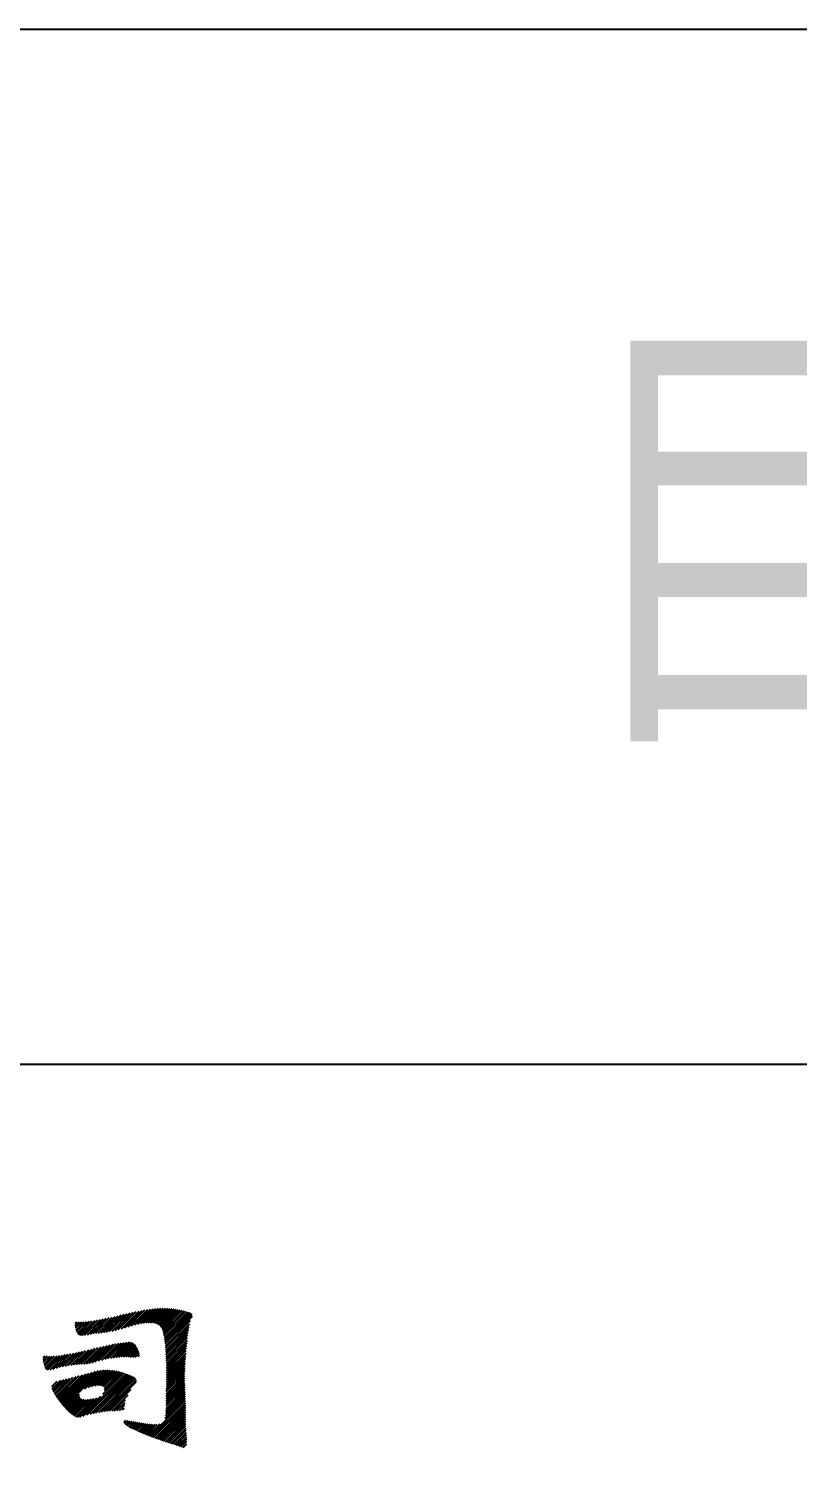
# Model space of a CAD drawing. Extents: x -144902 to 588294, y -160863 to 65494.
# Drawn here: x -57533 to -56051, y 42156 to 44960 of the extents above; entities that cross this region are included whole.
import ezdxf

# ---------------------------------------------------------------- set-up
doc = ezdxf.new("R2010")
doc.units = 0
doc.header["$LTSCALE"] = 100
doc.layers.add('DQ', color=7, linetype='CONTINUOUS')
doc.layers.add('TAB', color=7, linetype='CONTINUOUS')
doc.styles.get("Standard").update_dxf_attribs({"font": 'tssdeng.shx', "width": 0.7, "bigfont": 'tssdchn.shx'})

msp = doc.modelspace()

# ---------------------------------------------------------------- linework, layer by layer
at = {"layer": 'DQ'}
for p, q in [((-57409.48, 42443.983), (-57378.697, 42474.766)), ((-57404.299, 42444.649), (-57372.945, 42476.003)), ((-57399.329, 42445.104), (-57367.165, 42477.268)), ((-57394.312, 42445.607), (-57361.355, 42478.563)), ((-57389.168, 42446.236), (-57355.516, 42479.888)), ((-57383.879, 42447.01), (-57349.636, 42481.253)), ((-57378.432, 42447.942), (-57343.789, 42482.586)), ((-57372.844, 42449.016), (-57337.991, 42483.869)), ((-57367.053, 42450.292), (-57332.229, 42485.116)), ((-57361.096, 42451.735), (-57326.509, 42486.321)), ((-57354.912, 42453.403), (-57320.865, 42487.45)), ((-57348.495, 42455.305), (-57315.255, 42488.545)), ((-57341.991, 42457.295), (-57309.74, 42489.546)), ((-57335.601, 42459.171), (-57304.296, 42490.475)), ((-57329.39, 42460.866), (-57298.948, 42491.308)), ((-57323.384, 42462.358), (-57293.708, 42492.033)), ((-57317.684, 42463.543), (-57288.609, 42492.618)), ((-57312.501, 42464.212), (-57283.684, 42493.029)), ((-57307.637, 42464.56), (-57278.983, 42493.215)), ((-57302.945, 42464.738), (-57274.491, 42493.191)), ((-57298.417, 42464.751), (-57270.106, 42493.062)), ((-57294.153, 42464.5), (-57265.806, 42492.848)), ((-57290.248, 42463.891), (-57261.594, 42492.544)), ((-57286.719, 42462.905), (-57257.475, 42492.149)), ((-57283.656, 42461.454), (-57253.424, 42491.686)), ((-57281.035, 42459.56), (-57249.472, 42491.122)), ((-57278.855, 42457.225), (-57245.61, 42490.47)), ((-57277.154, 42454.411), (-57241.813, 42489.752)), ((-57275.823, 42451.227), (-57238.109, 42488.941)), ((-57274.743, 42447.793), (-57234.432, 42488.103)), ((-57273.817, 42444.203), (-57230.799, 42487.222)), ((-57273.034, 42440.472), (-57227.216, 42486.29)), ((-57272.353, 42436.638), (-57223.735, 42485.256)), ((-57271.76, 42432.716), (-57220.621, 42483.856)), ((-57271.234, 42428.728), (-57218.417, 42481.544)), ((-57270.774, 42424.673), (-57218.011, 42477.436)), ((-57444.35, 42463.289), (-57440.965, 42466.674)), ((-57444.252, 42458.873), (-57436.291, 42466.834)), ((-57443.511, 42455.099), (-57431.976, 42466.634)), ((-57442.559, 42451.537), (-57427.349, 42466.746)), ((-57441.479, 42448.101), (-57422.417, 42467.163)), ((-57440.021, 42445.045), (-57417.304, 42467.761)), ((-57437.954, 42442.597), (-57412.021, 42468.53)), ((-57435.087, 42440.95), (-57406.655, 42469.382)), ((-57431.13, 42440.391), (-57401.198, 42470.324)), ((-57426.03, 42440.977), (-57395.659, 42471.348)), ((-57420.594, 42441.899), (-57390.045, 42472.447)), ((-57414.916, 42443.061), (-57384.393, 42473.585)), ((-57270.379, 42420.553), (-57221.825, 42469.108)), ((-57270.054, 42416.364), (-57223.516, 42462.901)), ((-57269.746, 42412.157), (-57224.596, 42457.307)), ((-57269.458, 42407.93), (-57225.435, 42451.953)), ((-57269.204, 42403.669), (-57226.17, 42446.703)), ((-57427.761, 42385.069), (-57394.318, 42418.512)), ((-57422.729, 42385.586), (-57388.443, 42419.873)), ((-57417.318, 42386.483), (-57382.627, 42421.174)), ((-57411.563, 42387.723), (-57376.888, 42422.398)), ((-57405.466, 42389.306), (-57371.209, 42423.562)), ((-57399.075, 42391.182), (-57365.62, 42424.637)), ((-57392.754, 42392.988), (-57360.136, 42425.606)), ((-57386.741, 42394.486), (-57354.756, 42426.471)), ((-57380.981, 42395.731), (-57349.539, 42427.174)), ((-57375.446, 42396.751), (-57344.514, 42427.683)), ((-57370.138, 42397.545), (-57339.734, 42427.949)), ((-57364.979, 42398.189), (-57335.574, 42427.594)), ((-57360.022, 42398.631), (-57332.363, 42426.291)), ((-57355.202, 42398.937), (-57329.735, 42424.403)), ((-57350.513, 42399.111), (-57327.564, 42422.06)), ((-57345.961, 42399.148), (-57325.722, 42419.387)), ((-57268.974, 42399.385), (-57226.839, 42441.52)), ((-57268.768, 42395.076), (-57227.454, 42436.39)), ((-57268.606, 42390.723), (-57228.002, 42431.327)), ((-57268.473, 42386.341), (-57228.541, 42426.273)), ((-57268.371, 42381.929), (-57229.039, 42421.261)), ((-57505.828, 42392.782), (-57497.463, 42401.147)), ((-57505.712, 42397.413), (-57502.195, 42400.93)), ((-57505.119, 42388.976), (-57493.311, 42400.784)), ((-57504.295, 42385.286), (-57488.919, 42400.661)), ((-57503.41, 42381.656), (-57484.162, 42400.904)), ((-57502.258, 42378.293), (-57479.236, 42401.316)), ((-57500.508, 42375.528), (-57474.144, 42401.893)), ((-57497.422, 42374.099), (-57468.929, 42402.592)), ((-57492.547, 42374.46), (-57463.599, 42403.408)), ((-57486.762, 42375.73), (-57458.152, 42404.34)), ((-57480.513, 42377.465), (-57452.651, 42405.326)), ((-57474.399, 42379.063), (-57447.048, 42406.414)), ((-57468.586, 42380.362), (-57441.371, 42407.577)), ((-57462.979, 42381.454), (-57435.644, 42408.789)), ((-57457.475, 42382.444), (-57429.864, 42410.054)), ((-57452.104, 42383.299), (-57424.025, 42411.378)), ((-57446.906, 42383.983), (-57418.13, 42412.759)), ((-57441.9, 42384.475), (-57412.193, 42414.181)), ((-57437.062, 42384.797), (-57406.212, 42415.648)), ((-57432.421, 42384.924), (-57400.256, 42417.089)), ((-57341.565, 42399.03), (-57324.148, 42416.447)), ((-57337.362, 42398.717), (-57322.716, 42413.364)), ((-57333.237, 42398.328), (-57321.367, 42410.198)), ((-57328.758, 42398.292), (-57320.17, 42406.88)), ((-57322.976, 42399.559), (-57320.279, 42402.257)), ((-57268.366, 42354.846), (-57231.502, 42391.709)), ((-57268.347, 42359.379), (-57231.169, 42396.557)), ((-57268.312, 42363.929), (-57230.807, 42401.434)), ((-57268.304, 42368.451), (-57230.408, 42406.347)), ((-57268.303, 42377.483), (-57229.529, 42416.256)), ((-57268.292, 42372.979), (-57229.974, 42411.296)), ((-57478.958, 42320.328), (-57436.321, 42362.965)), ((-57477.092, 42317.679), (-57430.177, 42364.595)), ((-57475.182, 42315.075), (-57423.995, 42366.262)), ((-57473.225, 42312.516), (-57417.814, 42367.928)), ((-57471.241, 42309.986), (-57411.595, 42369.632)), ((-57469.223, 42307.489), (-57405.352, 42371.361)), ((-57467.169, 42305.029), (-57399.457, 42372.741)), ((-57465.073, 42302.609), (-57394.202, 42373.481)), ((-57428.794, 42284.712), (-57346.258, 42367.248)), ((-57425.567, 42337.602), (-57389.31, 42373.858)), ((-57421.72, 42287.271), (-57342.969, 42366.022)), ((-57418.659, 42339.994), (-57384.66, 42373.993)), ((-57415.557, 42288.92), (-57339.754, 42364.722)), ((-57412.194, 42341.945), (-57380.178, 42373.961)), ((-57409.804, 42290.158), (-57336.578, 42363.384)), ((-57406.303, 42343.32), (-57375.882, 42373.742)), ((-57404.267, 42291.181), (-57333.447, 42362.001)), ((-57401.091, 42344.018), (-57371.731, 42373.378)), ((-57396.616, 42343.978), (-57367.724, 42372.871)), ((-57392.753, 42343.327), (-57363.884, 42372.195)), ((-57391.005, 42327.016), (-57349.626, 42368.394)), ((-57389.844, 42341.721), (-57360.174, 42371.391)), ((-57387.964, 42339.086), (-57356.593, 42370.458)), ((-57387.887, 42334.649), (-57353.073, 42369.463)), ((-57268.634, 42327.489), (-57232.7, 42363.423)), ((-57268.59, 42332.047), (-57232.601, 42368.036)), ((-57268.528, 42336.625), (-57232.463, 42372.69)), ((-57268.477, 42341.19), (-57232.286, 42377.381)), ((-57268.439, 42345.743), (-57232.052, 42382.13)), ((-57268.403, 42350.294), (-57231.783, 42386.913)), ((-57489.142, 42341.747), (-57478.861, 42352.028)), ((-57488.588, 42337.787), (-57472.164, 42354.21)), ((-57487.345, 42334.515), (-57466.305, 42355.555)), ((-57485.864, 42331.481), (-57460.561, 42356.784)), ((-57484.259, 42328.571), (-57454.604, 42358.226)), ((-57482.552, 42325.764), (-57448.563, 42359.752)), ((-57480.782, 42323.019), (-57442.459, 42361.341)), ((-57398.792, 42292.14), (-57330.467, 42360.466)), ((-57393.392, 42293.026), (-57327.786, 42358.631)), ((-57388.129, 42293.774), (-57326.133, 42355.77)), ((-57383.011, 42294.377), (-57325.973, 42351.416)), ((-57378.026, 42294.848), (-57336.125, 42336.749)), ((-57269.152, 42299.883), (-57232.085, 42336.949)), ((-57269.022, 42304.527), (-57232.24, 42341.309)), ((-57268.919, 42309.145), (-57232.395, 42345.669)), ((-57268.826, 42313.753), (-57232.55, 42350.029)), ((-57268.759, 42318.334), (-57232.704, 42354.389)), ((-57268.696, 42322.912), (-57232.755, 42358.853)), ((-57462.94, 42300.228), (-57435.912, 42327.256)), ((-57460.751, 42297.903), (-57435.349, 42323.305)), ((-57458.527, 42295.612), (-57433.984, 42320.155)), ((-57456.257, 42293.366), (-57431.486, 42318.138)), ((-57453.925, 42291.184), (-57427.804, 42317.305)), ((-57451.508, 42289.087), (-57423.416, 42317.179)), ((-57448.953, 42287.126), (-57418.571, 42317.509)), ((-57446.238, 42285.327), (-57413.45, 42318.115)), ((-57443.239, 42283.811), (-57408.119, 42318.932)), ((-57439.826, 42282.71), (-57402.466, 42320.07)), ((-57435.182, 42282.839), (-57394.684, 42323.337)), ((-57373.208, 42295.151), (-57342.362, 42325.997)), ((-57368.524, 42295.32), (-57347.02, 42316.824)), ((-57363.793, 42295.536), (-57347.876, 42311.454)), ((-57358.846, 42295.969), (-57348.331, 42306.483)), ((-57300.098, 42246.363), (-57231.326, 42315.135)), ((-57296.851, 42245.095), (-57231.224, 42310.722)), ((-57293.59, 42243.841), (-57231.132, 42306.3)), ((-57270.897, 42280.079), (-57231.466, 42319.509)), ((-57269.912, 42285.578), (-57231.621, 42323.869)), ((-57269.561, 42290.444), (-57231.776, 42328.229)), ((-57269.334, 42295.186), (-57231.931, 42332.589)), ((-57353.287, 42297.013), (-57349.438, 42300.861)), ((-57290.318, 42242.599), (-57231.059, 42301.858)), ((-57287.035, 42241.367), (-57231.009, 42297.393)), ((-57283.743, 42240.144), (-57230.969, 42292.918)), ((-57280.418, 42238.955), (-57230.957, 42288.415)), ((-57277.076, 42237.782), (-57230.946, 42283.912)), ((-57273.716, 42236.627), (-57230.937, 42279.406)), ((-57350.464, 42272.748), (-57346.28, 42276.932)), ((-57348.664, 42270.032), (-57342.034, 42276.662)), ((-57346.283, 42267.899), (-57338.286, 42275.895)), ((-57343.705, 42265.962), (-57334.521, 42275.146)), ((-57340.946, 42264.206), (-57330.735, 42274.418)), ((-57338.03, 42262.608), (-57326.926, 42273.712)), ((-57335.008, 42261.115), (-57323.103, 42273.02)), ((-57331.947, 42259.661), (-57319.258, 42272.35)), ((-57328.844, 42258.249), (-57315.374, 42271.72)), ((-57325.709, 42256.869), (-57311.45, 42271.128)), ((-57322.551, 42255.513), (-57307.478, 42270.586)), ((-57319.372, 42254.177), (-57303.447, 42270.102)), ((-57316.18, 42252.855), (-57299.335, 42269.7)), ((-57312.976, 42251.544), (-57295.091, 42269.429)), ((-57309.759, 42250.246), (-57290.595, 42269.41)), ((-57306.55, 42248.94), (-57285.872, 42269.619)), ((-57303.328, 42247.647), (-57280.701, 42270.275)), ((-57270.325, 42235.503), (-57230.894, 42274.934)), ((-57266.917, 42234.396), (-57230.804, 42270.51)), ((-57263.467, 42233.332), (-57230.664, 42266.135)), ((-57259.953, 42232.331), (-57230.478, 42261.806)), ((-57256.457, 42231.312), (-57230.202, 42257.568)), ((-57252.99, 42230.265), (-57229.813, 42253.441)), ((-57249.558, 42229.181), (-57229.385, 42249.354)), ((-57246.173, 42228.052), (-57229.036, 42245.189)), ((-57242.858, 42226.852), (-57228.763, 42240.948)), ((-57239.687, 42225.509), (-57228.722, 42236.474)), ((-57236.275, 42224.406), (-57229.157, 42231.524))]:
    msp.add_line(p, q, dxfattribs=at)
at = {"layer": 'TAB'}
msp.add_line((-65968.327, 42963.657), (-48898.885, 42963.657), dxfattribs=at)
msp.add_lwpolyline([(-65968.327, 21078.102), (-65968.327, 44959.623), (-48898.885, 44959.623), (-48898.885, 21078.102), (-65972.228, 21078.102)], dxfattribs=at)

# ---------------------------------------------------------------- texts
msp.add_text('图   纸   目   录', height=756, rotation=0, dxfattribs=at).set_placement((-60677.858, 43580.664))

doc.saveas('drawing.dxf')
